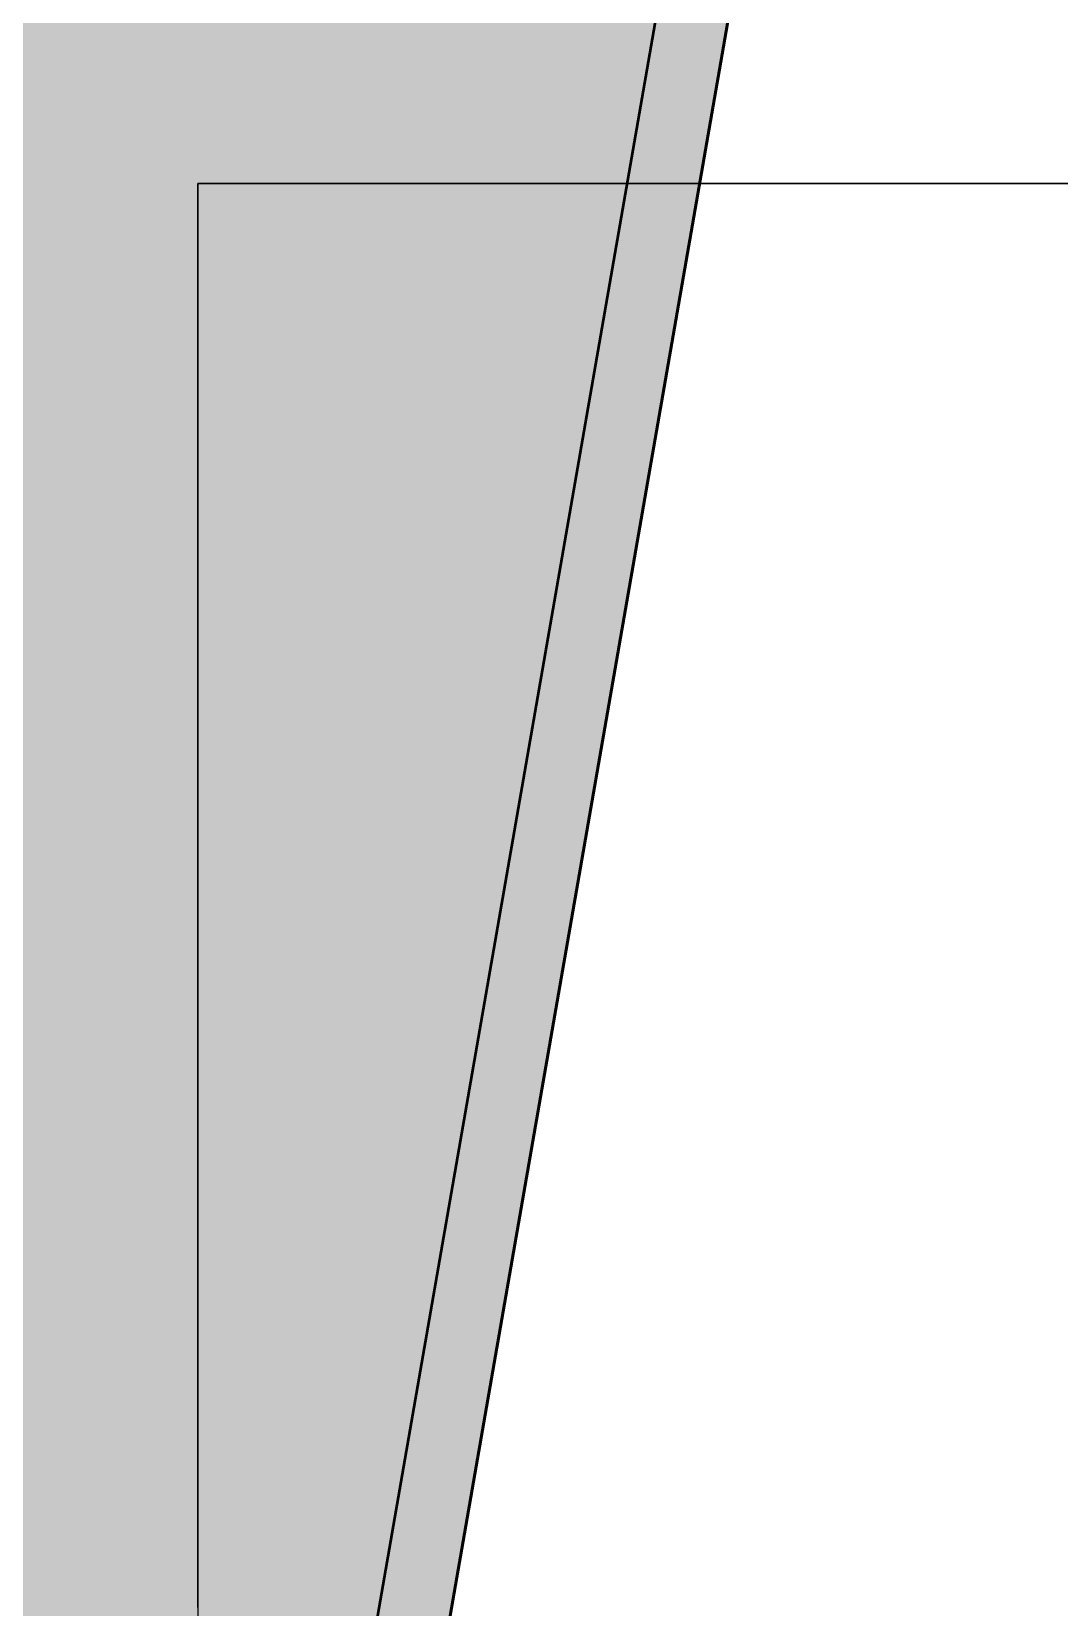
# Model space of a CAD drawing. Header units: metres. Extents: x -1161 to -1080, y 3 to 563.
# Drawn here: x -1135.9777 to -1135.7605, y 542.0786 to 542.4118 of the extents above; entities that cross this region are included whole.
import ezdxf

# ---------------------------------------------------------------- set-up
doc = ezdxf.new("R2010")
doc.units = ezdxf.units.M
doc.linetypes.add('JacobsDash', pattern=[0.0045, 0.003, -0.0015])
doc.layers.add('A-GENM', color=7, linetype='Continuous', lineweight=35)
doc.layers.add('A-WALL', color=7, linetype='Continuous', lineweight=50)

# ---------------------------------------------------------------- blocks, each defined once
blk = doc.blocks.new('T2DPAA-T2D-C3S-RS-M3D-100334_rvt-1-DRG-2873171 - BARRIER LAYOUT')
at = {"layer": 'A-GENM', "color": 9, "lineweight": 25, "true_color": 0xbebebe}
for p, q in [((-1135.9426, 542.37961), (-1135.9426, 542.30436)), ((-1135.9426, 542.30436), (-1135.9426, 542.22911))]:
    blk.add_line(p, q, dxfattribs=at)
at = {"layer": 'A-GENM', "color": 253, "lineweight": 25, "true_color": 0xa3a3a3}
for p, q in [((-1135.9426, 542.30436), (-1135.9426, 542.37961)), ((-1135.9426, 542.22911), (-1135.9426, 542.30436)), ((-1135.9426, 542.15386), (-1135.9426, 542.22911)), ((-1135.9426, 542.07861), (-1135.9426, 542.15386))]:
    blk.add_line(p, q, dxfattribs=at)
at = {"layer": 'A-GENM', "color": 254, "lineweight": 25, "true_color": 0xd1d1d1}
for p, q in [((-1135.9426, 542.37961), (-1135.9426, 541.77761)), ((-1135.0406, 542.37961), (-1135.9426, 542.37961))]:
    blk.add_line(p, q, dxfattribs=at)
at = {"layer": 'A-GENM', "color": 9, "lineweight": 25, "true_color": 0xbebebe, "flags": 128}
for points in [[(-1135.9426, 542.37961), (-1135.9426, 542.30436), (-1135.9426, 542.22911), (-1135.9426, 542.15386), (-1135.9426, 542.07861), (-1135.9426, 542.00336), (-1135.9426, 541.92811), (-1135.9426, 541.85286), (-1135.9426, 541.77761)], [(-1135.9426, 542.22911), (-1135.9426, 542.15386), (-1135.9426, 542.07861)]]:
    blk.add_lwpolyline(points, dxfattribs=at)
at = {"layer": 'A-GENM', "color": 253, "lineweight": 25, "true_color": 0xa3a3a3}
for points in [[(-1135.9426, 542.37961), (-1135.9092, 542.37961), (-1135.87579, 542.37961), (-1135.84238, 542.37961)], [(-1135.84238, 542.37961), (-1135.80898, 542.37961), (-1135.77557, 542.37961), (-1135.74216, 542.37961)]]:
    blk.add_open_spline(points, degree=3, dxfattribs=at)
blk = doc.blocks.new('North_Wall - North_Wall-6845343-DRG-2873171 - BARRIER LAYOUT')
at = {"layer": 'A-WALL', "linetype": 'JacobsDash', "lineweight": 18, "true_color": 0xc3c3c3}
for points in [[(200.90598, 1234.29572), (233.93948, 1237.18577), (233.9267, 1237.27104), (233.91522, 1237.33056), (233.84602, 1237.59418), (200.86981, 1234.70914), (200.90537, 1234.30269)], [(200.90729, 1234.28077), (233.94116, 1237.17086), (233.93948, 1237.18577), (200.90598, 1234.29571), (200.90647, 1234.29011)]]:
    blk.add_hatch(color=9, dxfattribs=at).paths.add_polyline_path(points)
at = {"layer": 'A-WALL', "color": 252, "true_color": 0x888888}
for p, q in [((200.90598, 1234.29572), (233.93948, 1237.18577)), ((233.94116, 1237.17086), (200.90729, 1234.28077)), ((233.94117, 1237.17079), (200.90729, 1234.2807))]:
    blk.add_line(p, q, dxfattribs=at)

msp = doc.modelspace()

# ---------------------------------------------------------------- block references
at = {"lineweight": 5}
msp.add_blockref('T2DPAA-T2D-C3S-RS-M3D-100334_rvt-1-DRG-2873171 - BARRIER LAYOUT', (0, 0), dxfattribs=at)
at = {"layer": 'A-WALL', "color": 252, "true_color": 0x888888, "rotation": 75.11694444444437}
msp.add_blockref('North_Wall - North_Wall-6845343-DRG-2873171 - BARRIER LAYOUT', (0, 0), dxfattribs=at)

doc.saveas('drawing.dxf')
